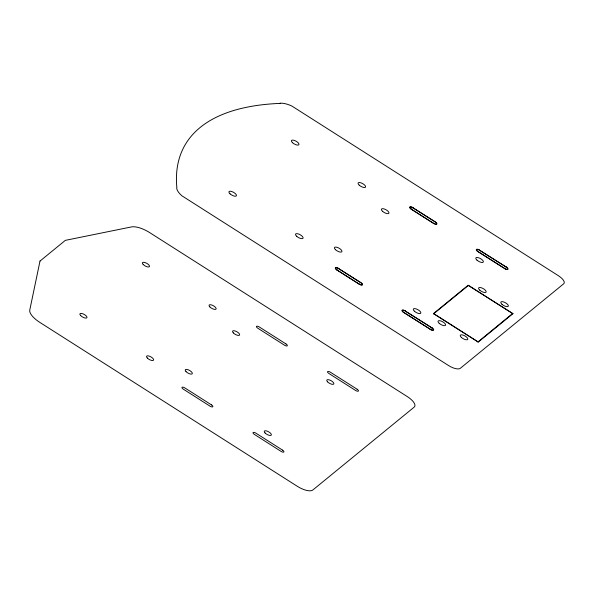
<?xml version="1.0" encoding="UTF-8"?>
<svg xmlns="http://www.w3.org/2000/svg" width="594" height="594" viewBox="0 0 594 594"><rect width="100%" height="100%" fill="white"/><g stroke="black" fill="none" stroke-linecap="round" stroke-linejoin="round"><path stroke-width="0.89" d="M359.162 284.073L336.798 269.884L359.147 284.155A2.859 1.106 29.1 0 0 362.444 284.927A2.859 1.106 29.1 0 0 360.966 282.662L338.491 268.503L360.825 282.766A2.458 0.95 29.1 0 1 362.11 284.712A2.458 0.95 29.1 0 1 359.266 284.043L359.259 284.118M405.271 311.056L432.18 328.037L405.271 311.056A2.458 0.95 29.1 0 0 402.428 310.38A2.458 0.95 29.1 0 0 403.705 312.325L430.487 329.418L403.571 312.429A2.859 1.106 29.1 0 1 402.093 310.165A2.859 1.106 29.1 0 1 405.39 310.944L405.375 311.018M433.509 223.285L411.152 209.095L433.501 223.359A2.859 1.106 29.1 0 0 436.79 224.138A2.859 1.106 29.1 0 0 435.313 221.874L412.837 207.714L435.179 221.97A2.458 0.95 29.1 0 1 436.456 223.923A2.458 0.95 29.1 0 1 433.613 223.247L433.605 223.329M479.618 250.267L506.526 267.248L479.618 250.267A2.458 0.95 29.1 0 0 476.782 249.591A2.458 0.95 29.1 0 0 478.051 251.537L504.841 268.629L477.925 251.641A2.859 1.106 29.1 0 1 476.44 249.376A2.859 1.106 29.1 0 1 479.737 250.148L479.722 250.23M412.986 207.759L413.097 207.729A2.859 1.106 29.1 0 0 409.801 206.95A2.859 1.106 29.1 0 0 411.271 209.214L411.412 209.118A2.458 0.95 29.1 0 1 410.135 207.165A2.458 0.95 29.1 0 1 412.971 207.833L413.075 207.803M468.362 285.298L512.926 313.706L478.215 342.085L433.471 313.602L468.109 285.283M506.288 267.151L506.266 267.226A2.458 0.95 29.1 0 1 507.543 269.171A2.458 0.95 29.1 0 1 504.707 268.503L504.581 268.614A2.859 1.106 29.1 0 0 507.877 269.386A2.859 1.106 29.1 0 0 506.4 267.122L506.378 267.203M512.897 313.743L512.563 313.528L477.94 341.951M433.694 313.781L468.451 285.365M512.882 313.647L468.235 285.402M478.155 341.906L433.538 313.543L433.828 313.781M39.998 261.078L29.767 310.068A17.501 6.757 29.1 0 0 39.783 322.364L297.475 486.404A13.298 5.131 29.1 0 0 312.808 490.02L414.189 407.128A13.298 5.131 29.1 0 0 407.306 396.599L149.614 232.566A17.501 6.757 29.1 0 0 131.46 226.923L65.347 240.355L39.998 261.078M338.751 268.518L338.617 268.622A2.458 0.95 29.1 0 0 335.781 267.953A2.458 0.95 29.1 0 0 337.065 269.906L336.924 270.003A2.859 1.106 29.1 0 1 335.447 267.738A2.859 1.106 29.1 0 1 338.751 268.518L338.751 268.518M430.249 329.321L430.234 329.403A2.859 1.106 29.1 0 0 433.531 330.175A2.859 1.106 29.1 0 0 432.053 327.91L431.92 328.022A2.458 0.95 29.1 0 1 433.197 329.967A2.458 0.95 29.1 0 1 430.36 329.299L430.249 329.321M280.116 103.245L279.93 103.401A405.316 156.415 29.1 0 0 176.856 187.674L176.7 187.808A16.959 6.541 29.1 0 0 181.942 195.827L448.611 365.577A10.135 3.913 29.1 0 0 460.291 368.332L563.713 283.776A10.135 3.913 29.1 0 0 558.464 275.757L291.803 105.999A16.959 6.541 29.1 0 0 280.116 103.245M285.981 343.941L259.318 326.975A2.391 0.921 29.1 0 0 256.563 326.321A2.391 0.921 29.1 0 0 257.803 328.215L284.459 345.188A2.391 0.921 29.1 0 0 287.221 345.834A2.391 0.921 29.1 0 0 285.981 343.941M357.083 389.204L330.427 372.238A2.391 0.921 29.1 0 0 327.665 371.584A2.391 0.921 29.1 0 0 328.905 373.478L355.568 390.451A2.391 0.921 29.1 0 0 358.323 391.104A2.391 0.921 29.1 0 0 357.083 389.204M211.509 404.9L184.845 387.927A2.391 0.921 29.1 0 0 182.091 387.281A2.391 0.921 29.1 0 0 183.331 389.174L209.986 406.14A2.391 0.921 29.1 0 0 212.749 406.793A2.391 0.921 29.1 0 0 211.509 404.9M282.566 450.133L255.91 433.167A2.391 0.921 29.1 0 0 253.148 432.514A2.391 0.921 29.1 0 0 254.388 434.407L281.051 451.381A2.391 0.921 29.1 0 0 283.806 452.027A2.391 0.921 29.1 0 0 282.566 450.133M209.831 306.89A3.987 1.537 29.1 0 0 215.926 309.177A3.987 1.537 29.1 0 0 212.028 305.101A3.987 1.537 29.1 0 0 209.831 306.89M143.184 264.471A3.987 1.537 29.1 0 0 149.28 266.751A3.987 1.537 29.1 0 0 145.382 262.674A3.987 1.537 29.1 0 0 143.184 264.471M147.312 358.011A3.987 1.537 29.1 0 0 153.408 360.298A3.987 1.537 29.1 0 0 149.51 356.214A3.987 1.537 29.1 0 0 147.312 358.011M80.665 315.585A3.987 1.537 29.1 0 0 86.761 317.872A3.987 1.537 29.1 0 0 82.863 313.795A3.987 1.537 29.1 0 0 80.665 315.585M233.331 332.907A3.987 1.537 29.1 0 0 239.427 335.194A3.987 1.537 29.1 0 0 235.521 331.11A3.987 1.537 29.1 0 0 233.331 332.907M186.019 371.592A3.987 1.537 29.1 0 0 192.114 373.878A3.987 1.537 29.1 0 0 188.209 369.795A3.987 1.537 29.1 0 0 186.019 371.592M327.569 381.845A3.987 1.537 29.1 0 0 333.665 384.125A3.987 1.537 29.1 0 0 329.767 380.049A3.987 1.537 29.1 0 0 327.569 381.845M265.05 432.959A3.987 1.537 29.1 0 0 271.146 435.246A3.987 1.537 29.1 0 0 267.248 431.162A3.987 1.537 29.1 0 0 265.05 432.959M414.456 311.249A4.255 1.641 29.1 0 0 420.76 313.194A4.255 1.641 29.1 0 0 415.971 308.843A4.255 1.641 29.1 0 0 414.456 311.249M476.975 260.135A4.255 1.641 29.1 0 0 483.286 262.073A4.255 1.641 29.1 0 0 478.489 257.722A4.255 1.641 29.1 0 0 476.975 260.135M359.236 185.18A4.255 1.641 29.1 0 0 365.54 187.125A4.255 1.641 29.1 0 0 360.751 182.774A4.255 1.641 29.1 0 0 359.236 185.18M296.71 236.301A4.255 1.641 29.1 0 0 303.022 238.246A4.255 1.641 29.1 0 0 298.233 233.888A4.255 1.641 29.1 0 0 296.71 236.301M461.419 337.459A4.255 1.641 29.1 0 0 467.73 339.404A4.255 1.641 29.1 0 0 462.934 335.053A4.255 1.641 29.1 0 0 461.419 337.459M439.204 323.322A4.255 1.641 29.1 0 0 445.515 325.26A4.255 1.641 29.1 0 0 440.718 320.909A4.255 1.641 29.1 0 0 439.204 323.322M501.967 304.299A4.255 1.641 29.1 0 0 508.278 306.244A4.255 1.641 29.1 0 0 503.489 301.893A4.255 1.641 29.1 0 0 501.967 304.299M479.759 290.162A4.255 1.641 29.1 0 0 486.063 292.107A4.255 1.641 29.1 0 0 481.274 287.748A4.255 1.641 29.1 0 0 479.759 290.162M230.071 193.874A4.255 1.641 29.1 0 0 236.375 195.82A4.255 1.641 29.1 0 0 231.586 191.468A4.255 1.641 29.1 0 0 230.071 193.874M292.59 142.76A4.255 1.641 29.1 0 0 298.901 144.706A4.255 1.641 29.1 0 0 294.104 140.347A4.255 1.641 29.1 0 0 292.59 142.76M382.573 211.323A4.255 1.641 29.1 0 0 388.884 213.268A4.255 1.641 29.1 0 0 384.088 208.917A4.255 1.641 29.1 0 0 382.573 211.323M335.573 249.755A4.255 1.641 29.1 0 0 341.884 251.693A4.255 1.641 29.1 0 0 337.095 247.342A4.255 1.641 29.1 0 0 335.573 249.755"/></g></svg>
